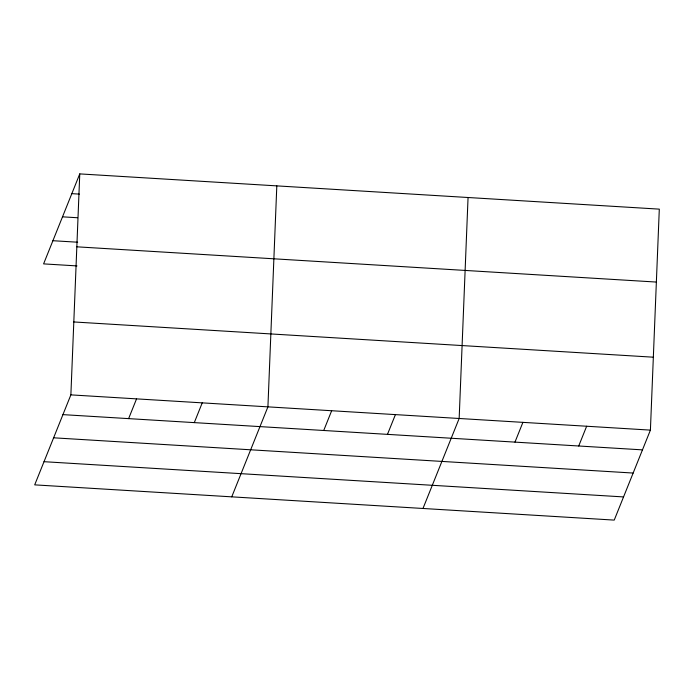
<?xml version="1.0" encoding="UTF-8"?>
<svg xmlns="http://www.w3.org/2000/svg" width="694" height="694" viewBox="0 0 694 694"><rect width="100%" height="100%" fill="white"/><g stroke="black" fill="none" stroke-linecap="round" stroke-linejoin="round"><path stroke-width="1.04" d="M70.875 394.877L79.767 173.899L659.3 209.137L650.408 430.115L614.233 520.101L34.7 484.863L70.875 394.877L650.408 430.115M276.811 185.879L267.919 406.858L231.744 496.843M468.06 197.504L459.159 418.482L422.984 508.476M79.767 173.899L43.592 263.885L76.973 265.915M128.616 418.629L136.553 398.868M194.294 422.62L202.232 402.867M323.725 430.488L331.663 410.735M387.469 434.366L395.415 414.613M514.965 442.113L522.912 422.36M578.718 445.99L586.656 426.237M71.829 193.652L79.368 194.112M62.512 216.832L77.589 217.751M52.909 240.714L77.676 242.215M76.834 246.821L656.368 282.059M73.807 321.955L653.34 357.193M62.937 414.63L642.462 449.868M53.62 437.81L633.145 473.048M44.017 461.692L623.55 496.921"/></g></svg>
